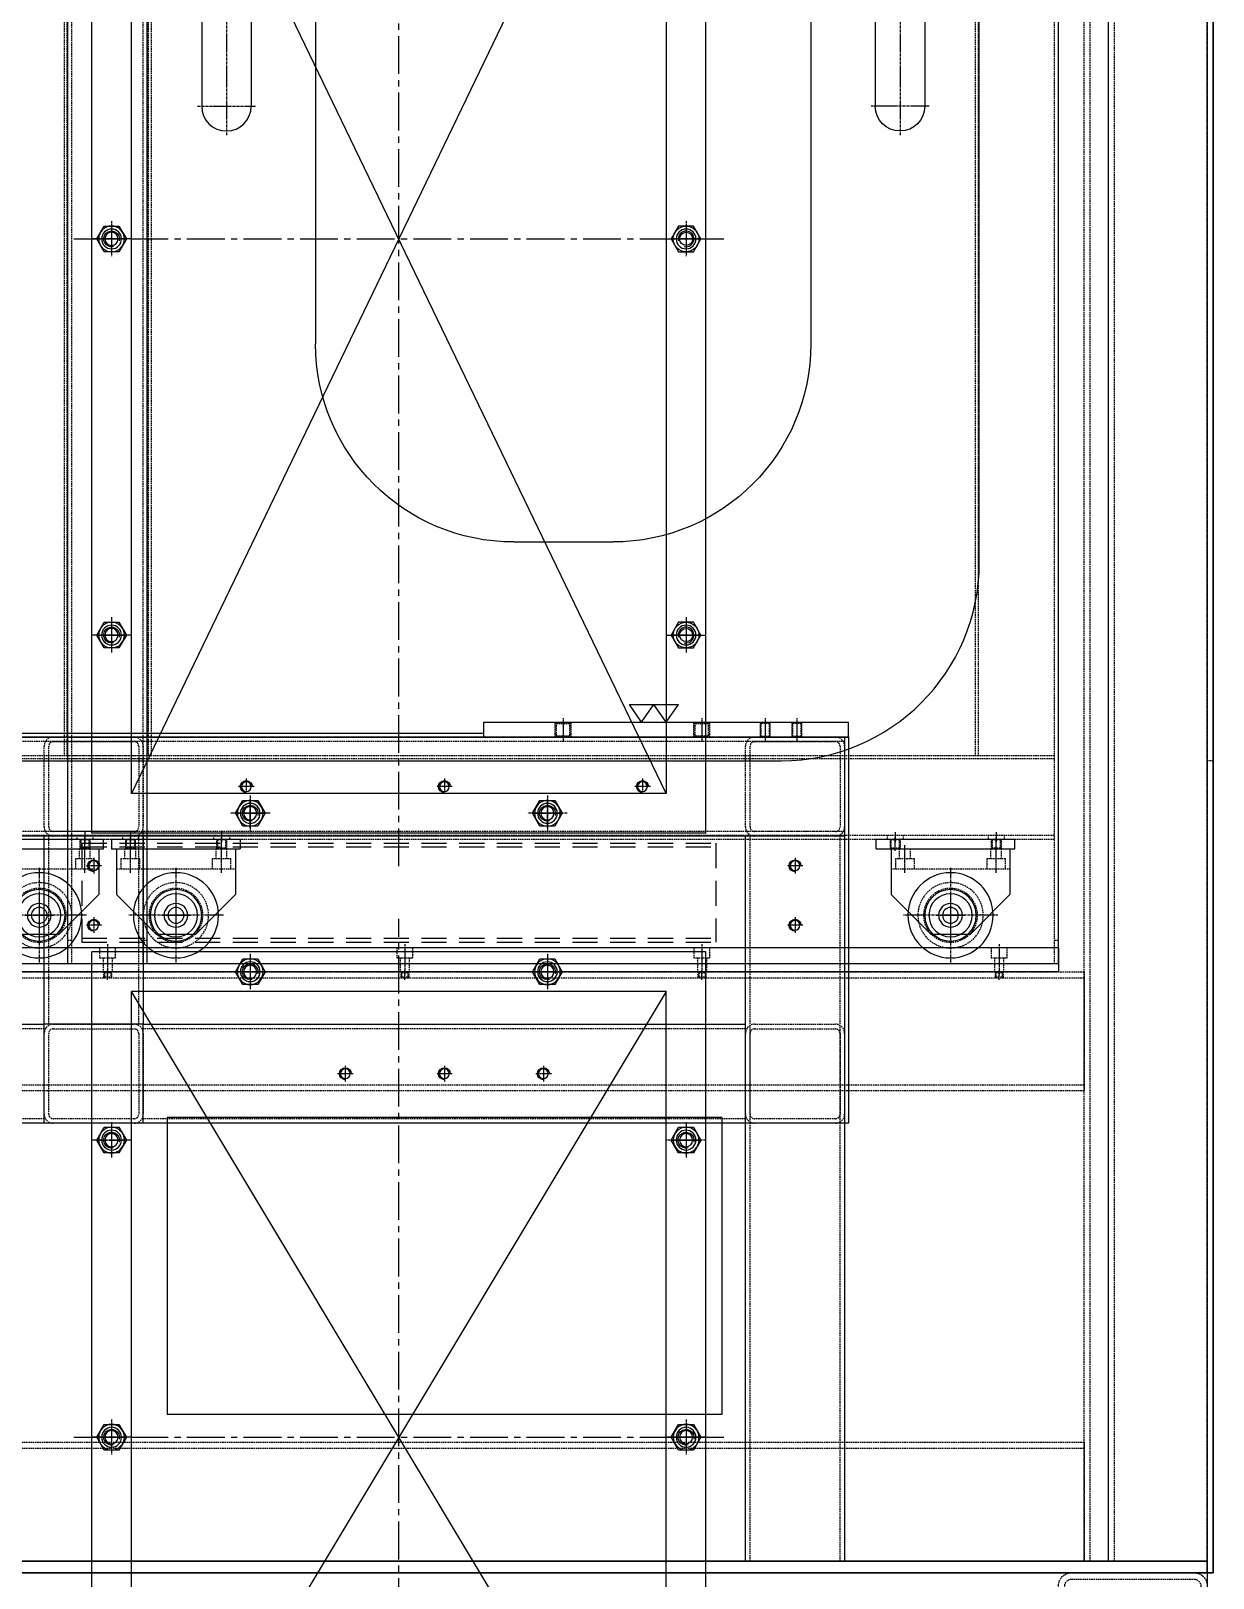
# Model space of a CAD drawing. Header units: millimetres. Extents: x -18234 to 26733, y 279 to 18488.
# Drawn here: x 21890 to 22486, y 5367 to 6148 of the extents above; entities that cross this region are included whole.
import ezdxf

# ---------------------------------------------------------------- set-up
doc = ezdxf.new("R2010")
doc.units = ezdxf.units.MM
for name, pattern in [('CENTER', [2, 1.25, -0.25, 0.25, -0.25]), ('CENTER2', [28.575, 19.05, -3.175, 3.175, -3.175]), ('HIDDEN', [0.375, 0.25, -0.125]), ('HIDDENX2', [19.05, 12.7, -6.35])]:
    doc.linetypes.add(name, pattern=pattern)
for name, color, linetype in [('CENTER', 1, 'CENTER'), ('CL', 1, 'CENTER'), ('HIDDEN', 2, 'HIDDEN'), ('HL', 2, 'HIDDEN'), ('THIN', 3, 'Continuous')]:
    doc.layers.add(name, color=color, linetype=linetype)

# ---------------------------------------------------------------- blocks, each defined once
blk = doc.blocks.new('TTYU')
blk.add_lwpolyline([(-49709.55, 19626.02), (-49702.04, 19626.02), (-49698.29, 19632.52), (-49702.04, 19639.02), (-49709.55, 19639.02), (-49713.3, 19632.52), (-49709.55, 19626.02)])
for radius in [6.5, 3.32]:
    blk.add_circle((-49705.79, 19632.52), radius)
at = {"layer": 'CENTER'}
for p, q in [((-49705.79, 19641.52), (-49705.79, 19623.52)), ((-49715.8, 19632.52), (-49695.79, 19632.52))]:
    blk.add_line(p, q, dxfattribs=at)
at = {"layer": 'THIN'}
blk.add_arc((-49705.79, 19632.52), 4, 255, 195, dxfattribs=at)
blk = doc.blocks.new('A$C558D619E')
at = {"color": 4, "linetype": 'Continuous'}
for p, q in [((-10, -95), (-10, 395)), ((-10, 395), (300, 395)), ((300, -95), (300, 395)), ((-10, -95), (300, -95))]:
    blk.add_line(p, q, dxfattribs=at)
at = {"color": 1, "linetype": 'CENTER'}
for p, q in [((70, 392.27), (70, 377.73)), ((70, 392.27), (70, 377.73)), ((220, 392.27), (220, 377.73)), ((220, 392.27), (220, 377.73)), ((77.27, 385), (62.73, 385)), ((77.27, 385), (62.73, 385)), ((227.27, 385), (212.73, 385)), ((227.27, 385), (212.73, 385)), ((0, 307.27), (0, 292.73)), ((0, 307.27), (0, 292.73)), ((290, 307.27), (290, 292.73)), ((290, 307.27), (290, 292.73)), ((-7.27, 300), (7.27, 300)), ((7.27, 300), (-7.27, 300)), ((297.27, 300), (282.73, 300)), ((297.27, 300), (282.73, 300)), ((0, 157.27), (0, 142.73)), ((290, 157.27), (290, 142.73)), ((290, 157.27), (290, 142.73)), ((-7.27, 150), (7.27, 150)), ((7.27, 150), (-7.27, 150)), ((297.27, 150), (282.73, 150)), ((297.27, 150), (282.73, 150)), ((-7.27, 0), (7.27, 0)), ((7.27, 0), (-7.27, 0)), ((0, 7.27), (0, -7.27)), ((0, 7.27), (0, -7.27)), ((297.27, 0), (282.73, 0)), ((297.27, 0), (282.73, 0)), ((290, 7.27), (290, -7.27)), ((290, 7.27), (290, -7.27)), ((70, -92.27), (70, -77.73)), ((70, -77.73), (70, -92.27)), ((220, -92.27), (220, -77.73)), ((220, -77.73), (220, -92.27)), ((77.27, -85), (62.73, -85)), ((77.27, -85), (62.73, -85)), ((227.27, -85), (212.73, -85)), ((227.27, -85), (212.73, -85))]:
    blk.add_line(p, q, dxfattribs=at)
at = {"color": 4, "linetype": 'Continuous'}
for centre in [(70, 385), (220, 385), (0, 300), (290, 300), (0, 150), (290, 150), (0, 0), (290, 0), (70, -85), (220, -85)]:
    blk.add_circle(centre, 5, dxfattribs=at)
blk = doc.blocks.new('A$C2EA01DED')
at = {"color": 4, "linetype": 'Continuous'}
for p, q in [((-10, -100), (-10, 500)), ((-10, 500), (300, 500)), ((300, -100), (300, 500)), ((-10, -100), (300, -100))]:
    blk.add_line(p, q, dxfattribs=at)
at = {"color": 1, "linetype": 'CENTER'}
for p, q in [((70, 497.27), (70, 482.73)), ((70, 497.27), (70, 482.73)), ((220, 497.27), (220, 482.73)), ((220, 497.27), (220, 482.73)), ((77.27, 490), (62.73, 490)), ((77.27, 490), (62.73, 490)), ((227.27, 490), (212.73, 490)), ((227.27, 490), (212.73, 490)), ((0, 407.27), (0, 392.73)), ((0, 407.27), (0, 392.73)), ((290, 407.27), (290, 392.73)), ((290, 407.27), (290, 392.73)), ((-7.27, 400), (7.27, 400)), ((7.27, 400), (-7.27, 400)), ((297.27, 400), (282.73, 400)), ((297.27, 400), (282.73, 400)), ((0, 207.27), (0, 192.73)), ((290, 207.27), (290, 192.73)), ((290, 207.27), (290, 192.73)), ((-7.27, 200), (7.27, 200)), ((7.27, 200), (-7.27, 200)), ((297.27, 200), (282.73, 200)), ((297.27, 200), (282.73, 200)), ((-7.27, 0), (7.27, 0)), ((7.27, 0), (-7.27, 0)), ((0, 7.27), (0, -7.27)), ((0, 7.27), (0, -7.27)), ((297.27, 0), (282.73, 0)), ((297.27, 0), (282.73, 0)), ((290, 7.27), (290, -7.27)), ((290, 7.27), (290, -7.27)), ((70, -97.27), (70, -82.73)), ((70, -82.73), (70, -97.27)), ((220, -97.27), (220, -82.73)), ((220, -82.73), (220, -97.27)), ((77.27, -90), (62.73, -90)), ((77.27, -90), (62.73, -90)), ((227.27, -90), (212.73, -90)), ((227.27, -90), (212.73, -90))]:
    blk.add_line(p, q, dxfattribs=at)
at = {"color": 4, "linetype": 'Continuous'}
for centre in [(70, 490), (220, 490), (0, 400), (290, 400), (0, 200), (290, 200), (0, 0), (290, 0), (70, -90), (220, -90)]:
    blk.add_circle(centre, 5, dxfattribs=at)
blk = doc.blocks.new('A$C5D08750C')
at = {"color": 1, "linetype": 'CENTER2'}
for p, q in [((893, -981.68), (893, -348.32)), ((1057.07, -665), (728.93, -665)), ((893, -1531.68), (893, -1008.32)), ((1057.07, -1270), (728.93, -1270))]:
    blk.add_line(p, q, dxfattribs=at)
for p, q in [((758, -945), (1028, -385)), ((758, -385), (1028, -945)), ((758, -1495), (1028, -1045)), ((758, -1045), (1028, -1495))]:
    blk.add_line(p, q)
at = {"color": 1, "linetype": 'CENTER'}
for p, q in [((748, -657.73), (748, -672.27)), ((1038, -657.73), (1038, -672.27)), ((755.27, -665), (740.73, -665)), ((1030.73, -665), (1045.27, -665)), ((748, -857.73), (748, -872.27)), ((1038, -857.73), (1038, -872.27)), ((755.27, -865), (740.73, -865)), ((1030.73, -865), (1045.27, -865)), ((818, -962.27), (818, -947.73)), ((968, -962.27), (968, -947.73)), ((810.73, -955), (825.27, -955)), ((960.73, -955), (975.27, -955)), ((818, -1027.73), (818, -1042.27)), ((818, -1027.73), (818, -1042.27)), ((968, -1027.73), (968, -1042.27)), ((968, -1027.73), (968, -1042.27)), ((825.27, -1035), (810.73, -1035)), ((825.27, -1035), (810.73, -1035)), ((975.27, -1035), (960.73, -1035)), ((975.27, -1035), (960.73, -1035)), ((748, -1112.73), (748, -1127.27)), ((748, -1112.73), (748, -1127.27)), ((1038, -1112.73), (1038, -1127.27)), ((1038, -1112.73), (1038, -1127.27)), ((740.73, -1120), (755.27, -1120)), ((755.27, -1120), (740.73, -1120)), ((1045.27, -1120), (1030.73, -1120)), ((1045.27, -1120), (1030.73, -1120)), ((748, -1262.73), (748, -1277.27)), ((748, -1262.73), (748, -1277.27)), ((1038, -1262.73), (1038, -1277.27)), ((1038, -1262.73), (1038, -1277.27)), ((740.73, -1270), (755.27, -1270)), ((755.27, -1270), (740.73, -1270)), ((1045.27, -1270), (1030.73, -1270)), ((1045.27, -1270), (1030.73, -1270))]:
    blk.add_line(p, q, dxfattribs=at)
at = {"color": 3}
for p, q in [((758, -1495), (758, -1045)), ((758, -1495), (758, -1045)), ((758, -1045), (1028, -1045)), ((758, -1045), (1028, -1045)), ((1028, -1495), (1028, -1045)), ((1028, -1495), (1028, -1045))]:
    blk.add_line(p, q, dxfattribs=at)
blk.add_lwpolyline([(758, -945), (1028, -945), (1028, -385), (758, -385)], close=True, dxfattribs=at)
for centre in [(748, -665), (1038, -665), (748, -865), (1038, -865), (818, -955), (968, -955), (818, -1035), (968, -1035), (748, -1120), (1038, -1120), (748, -1270), (1038, -1270)]:
    blk.add_circle(centre, 5, dxfattribs=at)
at = {"layer": 'HIDDEN', "color": 2, "linetype": 'HIDDENX2'}
for p, q in [((1053, -970), (733, -970)), ((733, -970), (733, -1020)), ((1053, -972), (733, -972)), ((1053, -970), (1053, -1020)), ((1053, -1018), (733, -1018)), ((1053, -1020), (733, -1020))]:
    blk.add_line(p, q, dxfattribs=at)
at = {"ltscale": 10}
for name, p in [('A$C2EA01DED', (748, -865)), ('A$C558D619E', (748, -1420))]:
    blk.add_blockref(name, p, dxfattribs=at)
at = {"xscale": -1}
for p in [(-48957.79, -20297.52), (-48957.79, -20497.52)]:
    blk.add_blockref('TTYU', p, dxfattribs=at)
for p in [(50743.79, -20297.52), (50743.79, -20497.52), (50523.79, -20587.52), (50673.79, -20587.52), (50523.79, -20667.52), (50673.79, -20667.52), (50453.79, -20752.52), (50743.79, -20752.52), (50453.79, -20902.52), (50743.79, -20902.52)]:
    blk.add_blockref('TTYU', p)
blk = doc.blocks.new('A$C4CF1542E')
blk.add_blockref('A$C5D08750C', (17.61, 1984))
blk = doc.blocks.new('R6WRWT')
at = {"ltscale": 0.5}
for p, q in [((208028.26, 17762.34), (205958.26, 17762.34)), ((205958.26, 17762.34), (205958.26, 17687.34))]:
    blk.add_line(p, q, dxfattribs=at)
blk = doc.blocks.new('TWRWR')
at = {"ltscale": 0.5}
for p, q in [((203145.39, 19304.54), (203145.39, 19310.54)), ((203760.39, 19310.54), (203145.39, 19310.54)), ((203760.39, 19304.54), (203760.39, 19310.54)), ((203145.39, 19304.54), (203760.39, 19304.54))]:
    blk.add_line(p, q, dxfattribs=at)
blk = doc.blocks.new('875654')
at = {"layer": 'HL', "ltscale": 3}
for p, q in [((237346.1, 2606.34), (237283.9, 2606.34)), ((237346.1, 2603.14), (237283.9, 2603.14)), ((237277.5, 2599.94), (237277.5, 2537.74)), ((237280.7, 2599.94), (237280.7, 2537.74)), ((237349.3, 2537.74), (237349.3, 2599.94)), ((237352.5, 2537.74), (237352.5, 2599.94)), ((237283.9, 2534.54), (237346.1, 2534.54)), ((237283.9, 2531.34), (237346.1, 2531.34))]:
    blk.add_line(p, q, dxfattribs=at)
for centre, radius, start, end in [((237283.9, 2599.94), 6.4, 90, 180), ((237283.9, 2599.94), 3.2, 90, 180), ((237346.1, 2599.94), 6.4, 0, 90), ((237346.1, 2599.94), 3.2, 0, 90), ((237283.9, 2537.74), 6.4, 180, 270), ((237283.9, 2537.74), 3.2, 180, 270), ((237346.1, 2537.74), 6.4, 270, 0), ((237346.1, 2537.74), 3.2, 270, 0)]:
    blk.add_arc(centre, radius, start, end, dxfattribs=at)
blk = doc.blocks.new('58343463')
at = {"ltscale": 0.5}
for p, q in [((192913.82, 17540.21), (192913.82, 17546.21)), ((192913.82, 17546.21), (194983.82, 17546.21)), ((192913.82, 17540.21), (194983.82, 17540.21))]:
    blk.add_line(p, q, dxfattribs=at)
blk = doc.blocks.new('57WERWR')
at = {"ltscale": 0.5}
for p, q in [((217010.53, 14888.67), (215596.53, 14888.67)), ((215596.53, 14888.67), (215596.53, 14838.67)), ((215596.53, 14838.67), (217010.53, 14838.67))]:
    blk.add_line(p, q, dxfattribs=at)
at = {"layer": 'HL', "ltscale": 3}
for p, q in [((215596.53, 14886.37), (217010.53, 14886.37)), ((215596.53, 14840.97), (217010.53, 14840.97))]:
    blk.add_line(p, q, dxfattribs=at)
blk = doc.blocks.new('56WE4TE')
at = {"ltscale": 0.5}
for p, q in [((206953.59, 18318.75), (206587.59, 18318.75)), ((206587.59, 18318.75), (206587.59, 18268.75)), ((206953.59, 18318.75), (206953.59, 18268.75)), ((206587.59, 18268.75), (206953.59, 18268.75))]:
    blk.add_line(p, q, dxfattribs=at)
at = {"layer": 'HL', "ltscale": 3}
for p, q in [((206587.59, 18316.45), (206953.59, 18316.45)), ((206587.59, 18271.05), (206953.59, 18271.05))]:
    blk.add_line(p, q, dxfattribs=at)
blk = doc.blocks.new('56RERWR')
at = {"ltscale": 0.5}
for p, q in [((204847.8, 16147.75), (204392.8, 16147.75)), ((204392.8, 16097.75), (204392.8, 16147.75)), ((204847.8, 16097.75), (204847.8, 16147.75)), ((204392.8, 16097.75), (204847.8, 16097.75))]:
    blk.add_line(p, q, dxfattribs=at)
at = {"layer": 'HL', "ltscale": 3}
for p, q in [((204392.8, 16145.45), (204847.8, 16145.45)), ((204392.8, 16100.05), (204847.8, 16100.05))]:
    blk.add_line(p, q, dxfattribs=at)
blk = doc.blocks.new('574533')
at = {"ltscale": 0.5}
for p, q in [((204342.8, 16147.75), (204038.8, 16147.75)), ((204038.8, 16097.75), (204038.8, 16147.75)), ((204342.8, 16097.75), (204342.8, 16147.75)), ((204038.8, 16097.75), (204342.8, 16097.75))]:
    blk.add_line(p, q, dxfattribs=at)
at = {"layer": 'HL', "ltscale": 3}
for p, q in [((204038.8, 16145.45), (204342.8, 16145.45)), ((204038.8, 16100.05), (204342.8, 16100.05))]:
    blk.add_line(p, q, dxfattribs=at)
blk = doc.blocks.new('56e43')
at = {"layer": 'HL', "ltscale": 3}
for p, q in [((237551.98, 2183.25), (237592.78, 2183.25)), ((237551.98, 2180.95), (237592.78, 2180.95)), ((237547.38, 2137.85), (237547.38, 2178.65)), ((237549.68, 2137.85), (237549.68, 2178.65)), ((237595.08, 2178.65), (237595.08, 2137.85)), ((237597.38, 2178.65), (237597.38, 2137.85)), ((237592.78, 2135.55), (237551.98, 2135.55)), ((237592.78, 2133.25), (237551.98, 2133.25))]:
    blk.add_line(p, q, dxfattribs=at)
for centre, radius, start, end in [((237551.98, 2178.65), 4.6, 90, 180), ((237551.98, 2178.65), 2.3, 90, 180), ((237592.78, 2178.65), 4.6, 0, 90), ((237592.78, 2178.65), 2.3, 0, 90), ((237551.98, 2137.85), 4.6, 180, 270), ((237551.98, 2137.85), 2.3, 180, 270), ((237592.78, 2137.85), 4.6, 270, 0), ((237592.78, 2137.85), 2.3, 270, 0)]:
    blk.add_arc(centre, radius, start, end, dxfattribs=at)
blk = doc.blocks.new('ureyre')
at = {"ltscale": 0.5}
blk.add_circle((240909.09, 36676.37), 2.46, dxfattribs=at)
at = {"color": 1, "ltscale": 0.5}
blk.add_arc((240909.09, 36676.37), 3, 270, 180, dxfattribs=at)
at = {"layer": 'CL', "ltscale": 0.5}
for p, q in [((240905.09, 36676.37), (240913.09, 36676.37)), ((240909.09, 36680.37), (240909.09, 36672.37))]:
    blk.add_line(p, q, dxfattribs=at)
blk = doc.blocks.new('T7IED')
at = {"color": 6, "ltscale": 0.5}
for p, q in [((118282.54, -29360.15), (116864.54, -29360.15)), ((118282.54, -29360.15), (118282.54, -29555.15)), ((118282.54, -29555.15), (116864.54, -29555.15))]:
    blk.add_line(p, q, dxfattribs=at)
at = {"extrusion": (0, 0, -1), "zscale": -1}
for p in [(-358810.63, -66101.52), (-359164.63, -66101.52), (-358810.63, -66131.52), (-359164.63, -66131.52)]:
    blk.add_blockref('ureyre', p, dxfattribs=at)
blk = doc.blocks.new('TUIR')
at = {"layer": 'CL', "ltscale": 0.5}
blk.add_line((206249.02, 19611.52), (206249.02, 19623.02), dxfattribs=at)
at = {"layer": 'HL', "ltscale": 3}
for p, q in [((206245.02, 19621.02), (206245.7, 19620.35)), ((206245.02, 19621.02), (206245.02, 19613.52)), ((206245.7, 19614.2), (206245.02, 19613.52)), ((206252.35, 19620.35), (206245.7, 19620.35)), ((206245.7, 19620.35), (206245.7, 19614.2)), ((206252.35, 19614.2), (206245.7, 19614.2)), ((206253.02, 19621.02), (206252.35, 19620.35)), ((206252.35, 19620.35), (206252.35, 19614.2)), ((206252.35, 19614.2), (206253.02, 19613.52)), ((206253.02, 19621.02), (206253.02, 19613.52))]:
    blk.add_line(p, q, dxfattribs=at)
blk = doc.blocks.new('53REYE')
at = {"layer": 'CL', "ltscale": 0.5}
blk.add_line((206234.52, 19611.92), (206234.52, 19623.42), dxfattribs=at)
at = {"layer": 'HL', "ltscale": 3}
for p, q in [((206232.02, 19621.42), (206232.45, 19620.98)), ((206232.02, 19621.42), (206232.02, 19613.92)), ((206237.02, 19621.42), (206236.58, 19620.98)), ((206237.02, 19621.42), (206237.02, 19613.92)), ((206232.45, 19614.35), (206232.02, 19613.92)), ((206236.58, 19620.98), (206232.45, 19620.98)), ((206232.45, 19620.98), (206232.45, 19614.35)), ((206236.58, 19614.35), (206232.45, 19614.35)), ((206236.58, 19620.98), (206236.58, 19614.35)), ((206236.58, 19614.35), (206237.02, 19613.92))]:
    blk.add_line(p, q, dxfattribs=at)
blk = doc.blocks.new('HIEWJLW')
at = {"color": 6, "ltscale": 0.5}
for p, q in [((118098.54, -28491.56), (118098.54, -28499.06)), ((118098.54, -28491.56), (118282.54, -28491.56)), ((118282.54, -28491.56), (118282.54, -28499.06)), ((118098.54, -28499.06), (118282.54, -28499.06))]:
    blk.add_line(p, q, dxfattribs=at)
at = {"extrusion": (0, 0, -1), "zscale": -1}
for name, p in [('TUIR', (-324387.56, -48112.58)), ('TUIR', (-324457.56, -48112.58)), ('53REYE', (-324475.05, -48112.98)), ('53REYE', (-324491.05, -48112.98))]:
    blk.add_blockref(name, p, dxfattribs=at)
blk = doc.blocks.new('4356EE')
at = {"color": 6, "ltscale": 0.5}
for p, q in [((117643.54, -28726.28), (117643.54, -28724.28)), ((117643.54, -28724.28), (118098.54, -28724.28)), ((117643.54, -28726.28), (118098.54, -28726.28)), ((118098.54, -28726.28), (118098.54, -28724.28))]:
    blk.add_line(p, q, dxfattribs=at)
blk = doc.blocks.new('UYWEE')
at = {"layer": 'HL', "ltscale": 3}
for p, q in [((118659.67, -29360.15), (118659.67, -29555.15)), ((118659.67, -29360.15), (118661.67, -29360.15)), ((118661.67, -29360.15), (118661.67, -29555.15)), ((118661.67, -29555.15), (118659.67, -29555.15))]:
    blk.add_line(p, q, dxfattribs=at)
blk = doc.blocks.new('6RWTWE')
at = {"ltscale": 0.5}
for p, q in [((116715.79, -27818.13), (116715.79, -27723.13)), ((116765.79, -27723.13), (116715.79, -27723.13)), ((116765.79, -27723.13), (116765.79, -27818.13)), ((116765.79, -27818.13), (116715.79, -27818.13))]:
    blk.add_line(p, q, dxfattribs=at)
at = {"layer": 'HL', "ltscale": 3}
for p, q in [((116718.09, -27818.13), (116718.09, -27723.13)), ((116763.49, -27818.13), (116763.49, -27723.13))]:
    blk.add_line(p, q, dxfattribs=at)
blk = doc.blocks.new('TUERTTRE')
at = {"color": 6, "ltscale": 0.5}
for p, q in [((299256.67, 16562.02), (299269.09, 16562.02)), ((299262.88, 16553.1), (299256.67, 16562.02)), ((299262.88, 16553.1), (299269.09, 16562.02)), ((299269.09, 16562.02), (299281.51, 16562.02)), ((299275.3, 16553.1), (299269.09, 16562.02)), ((299275.3, 16553.1), (299281.51, 16562.02))]:
    blk.add_line(p, q, dxfattribs=at)
blk = doc.blocks.new('54y3')
at = {"color": 6, "ltscale": 0.5}
for p, q in [((118282.54, -29852.36), (117838.54, -29852.36)), ((118282.54, -30047.36), (118282.54, -29852.36)), ((118282.54, -30047.36), (116864.54, -30047.36))]:
    blk.add_line(p, q, dxfattribs=at)
at = {"rotation": 180}
for p in [(358937.63, 6799.02), (358987.63, 6799.02), (359037.63, 6799.02), (358887.63, 6654.02), (358987.63, 6654.02), (359087.63, 6654.02)]:
    blk.add_blockref('ureyre', p, dxfattribs=at)
blk = doc.blocks.new('tyiwtet')
at = {"color": 6}
for name, p in [('TUERTTRE', (-181084.76, -44218.73)), ('T7IED', (0, 1687.01)), ('4356EE', (0, 1053.14)), ('UYWEE', (-379.14, 1687.01)), ('6RWTWE', (1160.74, 0))]:
    blk.add_blockref(name, p, dxfattribs=at)
at = {"color": 6, "xscale": -1, "rotation": 180}
for name, p in [('HIEWJLW', (0, -56164.69)), ('54y3', (0, -57720.49))]:
    blk.add_blockref(name, p, dxfattribs=at)
at = {"extrusion": (0, 0, -1), "zscale": -1}
for name, p in [('57WERWR', (-333877.07, -42561.8)), ('56RERWR', (-322269.33, -43965.88)), ('574533', (-322269.33, -43965.88))]:
    blk.add_blockref(name, p, dxfattribs=at)
at = {"color": 0}
for p in [(-119670.84, -29856.38), (-119316.84, -29856.38), (-119670.84, -30001.38), (-119316.84, -30001.38)]:
    blk.add_blockref('56e43', p, dxfattribs=at)
at = {"extrusion": (0, 0, -1), "zscale": -1, "rotation": 90}
blk.add_blockref('56WE4TE', (-99961.79, -234676.72), dxfattribs=at)
blk = doc.blocks.new('hioewe')
at = {"color": 6}
blk.add_blockref('tyiwtet', (-525.69, 2485.83), dxfattribs=at)
at = {"extrusion": (0, 0, -1), "zscale": -1}
for name, p in [('58343463', (-310851.67, -43149.51)), ('TWRWR', (-321083.25, -44913.85)), ('R6WRWT', (-323896.11, -43371.65))]:
    blk.add_blockref(name, p, dxfattribs=at)
at = {"color": 0, "extrusion": (0, 0, -1), "zscale": -1}
blk.add_blockref('875654', (-355215.35, -28215.65), dxfattribs=at)
blk = doc.blocks.new('trtyrr')
at = {"layer": 'CL'}
blk.add_line((-17983.17, 8758.15), (-17990.17, 8758.15), dxfattribs=at)
at = {"layer": 'HL', "ltscale": 3}
for p, q in [((-17989.17, 8760.65), (-17988.73, 8760.22)), ((-17989.17, 8760.65), (-17984.17, 8760.65)), ((-17988.73, 8760.22), (-17988.73, 8756.09)), ((-17988.73, 8760.22), (-17984.6, 8760.22)), ((-17984.6, 8760.22), (-17984.17, 8760.65)), ((-17984.6, 8760.22), (-17984.6, 8756.09)), ((-17989.17, 8755.65), (-17988.73, 8756.09)), ((-17989.17, 8755.65), (-17984.17, 8755.65)), ((-17988.73, 8756.09), (-17984.6, 8756.09)), ((-17984.6, 8756.09), (-17984.17, 8755.65))]:
    blk.add_line(p, q, dxfattribs=at)
blk = doc.blocks.new('DTHRTRT')
for p, q in [((-37117.55, -5977.42), (-37187.55, -5977.42)), ((-37187.55, -5982.42), (-37187.55, -5977.42)), ((-37117.55, -5982.42), (-37187.55, -5982.42)), ((-37117.55, -5982.42), (-37117.55, -5977.42))]:
    blk.add_line(p, q)
at = {"extrusion": (0, 0, -1), "zscale": -1, "rotation": 270}
for p in [(28419.9, -23966.59), (28368.9, -23966.59)]:
    blk.add_blockref('trtyrr', p, dxfattribs=at)
blk = doc.blocks.new('tuewr')
for p, q in [((201638.06, 16205.43), (201573.06, 16205.43)), ((201638.06, 16200.43), (201573.06, 16200.43))]:
    blk.add_line(p, q)
at = {"ltscale": 0.5}
for p, q in [((201573.06, 16205.43), (201573.06, 16200.43)), ((201638.06, 16205.43), (201638.06, 16200.43))]:
    blk.add_line(p, q, dxfattribs=at)
at = {"extrusion": (0, 0, -1), "zscale": -1, "rotation": 270}
for p in [(-210340.71, -1783.74), (-210386.71, -1783.74)]:
    blk.add_blockref('trtyrr', p, dxfattribs=at)
blk = doc.blocks.new('IERWT')
at = {"layer": 'CL', "ltscale": 0.5}
blk.add_line((201717.61, 16347.01), (201717.61, 16361.01), dxfattribs=at)
at = {"layer": 'HL', "ltscale": 3}
for p, q in [((201714.86, 16354.01), (201714.86, 16359.01)), ((201720.36, 16354.01), (201720.36, 16359.01)), ((201712.86, 16349.01), (201712.86, 16354.01)), ((201712.86, 16354.01), (201722.36, 16354.01)), ((201722.36, 16354.01), (201722.36, 16349.01))]:
    blk.add_line(p, q, dxfattribs=at)
blk = doc.blocks.new('5UWERW')
at = {"ltscale": 0.5}
for p, q in [((201635.56, 16326.22), (201575.56, 16326.22)), ((201575.56, 16326.22), (201575.56, 16303.22)), ((201635.56, 16326.22), (201635.56, 16303.22)), ((201575.56, 16303.22), (201595.56, 16283.22)), ((201615.56, 16283.22), (201635.56, 16303.22)), ((201615.56, 16283.22), (201595.56, 16283.22))]:
    blk.add_line(p, q, dxfattribs=at)
for radius in [6, 4]:
    blk.add_circle((201605.56, 16292.72), radius, dxfattribs=at)
at = {"layer": 'CL', "ltscale": 0.5}
for p, q in [((201605.56, 16299.93), (201605.56, 16285.5)), ((201612.77, 16292.72), (201598.35, 16292.72))]:
    blk.add_line(p, q, dxfattribs=at)
at = {"layer": 'HL', "ltscale": 3}
blk.add_line((201635.56, 16316.22), (201575.56, 16316.22), dxfattribs=at)
for p in [(-135.05, -32.79), (-89.05, -32.79)]:
    blk.add_blockref('IERWT', p)
blk = doc.blocks.new('YUWERW')
for radius in [21.5, 13, 10.9]:
    blk.add_circle((201493.08, 16354.01), radius)
at = {"layer": 'CL'}
for p, q in [((201493.08, 16377.94), (201493.08, 16330.08)), ((201469.15, 16354.01), (201517.01, 16354.01))]:
    blk.add_line(p, q, dxfattribs=at)
at = {"layer": 'HL', "ltscale": 3}
for radius in [16.5, 13.6]:
    blk.add_circle((201493.08, 16354.01), radius, dxfattribs=at)
blk = doc.blocks.new('56YWEW')
blk.add_blockref('5UWERW', (-68.47, 300.44))
at = {"color": 1}
blk.add_blockref('YUWERW', (44.01, 239.15), dxfattribs=at)
blk = doc.blocks.new('tyrtyu')
at = {"layer": 'CL'}
blk.add_line((-18266.34, 7235.12), (-18266.34, 7230.12), dxfattribs=at)
at = {"layer": 'HL', "ltscale": 3}
for p, q in [((-18270.34, 7233.62), (-18270.34, 7231.62)), ((-18262.34, 7233.62), (-18262.34, 7231.62))]:
    blk.add_line(p, q, dxfattribs=at)
blk = doc.blocks.new('rtyrtutu')
for p, q in [((-18791.03, 10046.3), (-18791.03, 9986.3)), ((-18766.03, 10046.3), (-18766.03, 9986.3))]:
    blk.add_line(p, q)
for centre, start, end in [((-18778.53, 10046.3), 0, 180), ((-18778.53, 9986.3), 180, 0)]:
    blk.add_arc(centre, 12.5, start, end)
at = {"layer": 'CL'}
for p, q in [((-18778.53, 10060.93), (-18778.53, 9971.67)), ((-18793.15, 10046.3), (-18763.9, 10046.3)), ((-18793.15, 9986.3), (-18763.9, 9986.3))]:
    blk.add_line(p, q, dxfattribs=at)
blk = doc.blocks.new('tui4wt')
at = {"ltscale": 0.5}
for p, q in [((202056.43, 13759.03), (202056.43, 14752.03)), ((202556.43, 13759.03), (202556.43, 14752.03)), ((202056.43, 13759.03), (202556.43, 13759.03))]:
    blk.add_line(p, q, dxfattribs=at)
for p, q in [((202181.43, 14522.03), (202181.43, 14072.03)), ((202431.43, 14522.03), (202431.43, 14072.03)), ((202331.43, 13972.03), (202281.43, 13972.03))]:
    blk.add_line(p, q)
for centre, start, end in [((202281.43, 14072.03), 180, 270), ((202331.43, 14072.03), 270, 0)]:
    blk.add_arc(centre, 100, start, end)
at = {"layer": 'HL', "ltscale": 3}
for p, q in [((202058.43, 13759.03), (202058.43, 14750.03)), ((202096.93, 14750.03), (202096.93, 13864.03)), ((202098.43, 14750.03), (202098.43, 13864.03)), ((202514.43, 14750.03), (202514.43, 13864.03)), ((202515.93, 14750.03), (202515.93, 13864.03)), ((202554.43, 13759.03), (202554.43, 14750.03)), ((202058.43, 13864.03), (202554.43, 13864.03)), ((202058.43, 13862.53), (202554.43, 13862.53)), ((202554.43, 13824.03), (202058.43, 13824.03)), ((202554.43, 13822.03), (202058.43, 13822.03)), ((202058.43, 13771.03), (202056.43, 13771.03)), ((202556.43, 13771.03), (202554.43, 13771.03))]:
    blk.add_line(p, q, dxfattribs=at)
for name, p in [('rtyrtutu', (220914.96, 4205.72)), ('tyrtyu', (220354.27, 6590.4)), ('tyrtyu', (220405.27, 6590.4)), ('tyrtyu', (220745.27, 6590.4)), ('tyrtyu', (220791.27, 6590.4))]:
    blk.add_blockref(name, p)
at = {"xscale": -1}
blk.add_blockref('rtyrtutu', (183697.91, 4205.72), dxfattribs=at)
blk = doc.blocks.new('65wrwt')
for name, p in [('tui4wt', (0, 1491.68)), ('DTHRTRT', (239265.99, 21291.12)), ('56YWEW', (573.84, -1317.95)), ('tuewr', (896.38, -891.73)), ('56YWEW', (964.84, -1317.95))]:
    blk.add_blockref(name, p)
blk = doc.blocks.new('67rtruru')
for p in [(-37211.82, 14624.98), (-36751.82, 14624.98)]:
    blk.add_blockref('65wrwt', p)
blk = doc.blocks.new('ytrtytu')
at = {"layer": 'CL'}
blk.add_line((-17793.76, 7005.92), (-17793.76, 6989.92), dxfattribs=at)
at = {"layer": 'HL', "ltscale": 3}
for p, q in [((-17797.76, 6998.92), (-17797.76, 7003.92)), ((-17789.76, 6998.92), (-17797.76, 6998.92)), ((-17796.01, 6998.92), (-17796.01, 6991.92)), ((-17791.51, 6998.92), (-17791.51, 6991.92)), ((-17789.76, 7003.92), (-17789.76, 6998.92))]:
    blk.add_line(p, q, dxfattribs=at)
blk = doc.blocks.new('54etee5')
at = {"ltscale": 0.5}
for p, q in [((158864.39, 29380.51), (158864.39, 29368.51)), ((158864.39, 29380.51), (159824.39, 29380.51)), ((159824.39, 29380.51), (159824.39, 29368.51)), ((158864.39, 29368.51), (159824.39, 29368.51))]:
    blk.add_line(p, q, dxfattribs=at)
for p in [(176688.15, 22376.58), (176838.15, 22376.58), (176988.15, 22376.58), (177138.15, 22376.58), (177288.15, 22376.58), (177438.15, 22376.58), (177588.15, 22376.58)]:
    blk.add_blockref('ytrtytu', p)
blk = doc.blocks.new('67323')
at = {"ltscale": 0.5}
for p, q in [((156702.1, 35870.48), (156702.1, 34470.48)), ((156755.1, 35805.48), (156755.1, 34476.48)), ((156702.1, 34470.48), (156705.1, 34470.48)), ((156705.1, 34476.48), (156755.1, 34476.48)), ((156705.1, 34476.48), (156705.1, 34470.48))]:
    blk.add_line(p, q, dxfattribs=at)
at = {"layer": 'HL', "ltscale": 3}
for p, q in [((156705.1, 35867.48), (156705.1, 34476.48)), ((156702.1, 34880.48), (156705.1, 34880.48)), ((156702.1, 34470.48), (156705.1, 34470.48))]:
    blk.add_line(p, q, dxfattribs=at)
blk = doc.blocks.new('563rq')
at = {"layer": 'HL', "ltscale": 3}
for p, q in [((155447.64, 35805.48), (155447.64, 34476.48)), ((155494.64, 35805.48), (155494.64, 34476.48)), ((155497.64, 35805.48), (155497.64, 34476.48)), ((155497.64, 34476.48), (155447.64, 34476.48))]:
    blk.add_line(p, q, dxfattribs=at)
blk = doc.blocks.new('rtywetwt')
for name, p in [('67323', (-735.96, 0)), ('563rq', (521.5, 0))]:
    blk.add_blockref(name, p)
blk = doc.blocks.new('563225w')
at = {"layer": 'HL', "ltscale": 3}
for p, q in [((157191.46, 31973.68), (157191.46, 33302.68)), ((157250.46, 31973.68), (157250.46, 33302.68)), ((157253.46, 31973.68), (157253.46, 33302.68)), ((157253.46, 31973.68), (157191.46, 31973.68))]:
    blk.add_line(p, q, dxfattribs=at)
blk = doc.blocks.new('yje')
at = {"layer": 'CL', "ltscale": 0.5}
blk.add_line((157541.11, 30589.18), (157536.11, 30589.18), dxfattribs=at)
at = {"layer": 'HL', "ltscale": 3}
for p, q in [((157537.11, 30591.18), (157537.49, 30590.8)), ((157537.11, 30591.18), (157540.11, 30591.18)), ((157537.49, 30590.8), (157537.49, 30587.56)), ((157537.49, 30590.8), (157539.73, 30590.8)), ((157539.73, 30590.8), (157540.11, 30591.18)), ((157539.73, 30590.8), (157539.73, 30587.56)), ((157537.11, 30587.18), (157537.49, 30587.56)), ((157537.11, 30587.18), (157540.11, 30587.18)), ((157537.49, 30587.56), (157539.73, 30587.56)), ((157539.73, 30587.56), (157540.11, 30587.18))]:
    blk.add_line(p, q, dxfattribs=at)
blk = doc.blocks.new('5uertt')
at = {"layer": 'HL', "ltscale": 3}
for p, q in [((159196.46, 28655.1), (157250.46, 28655.1)), ((157250.46, 28655.1), (157250.46, 28595.1)), ((159196.46, 28652.1), (157250.46, 28652.1)), ((159196.46, 28598.1), (157250.46, 28598.1)), ((159196.46, 28595.1), (157250.46, 28595.1))]:
    blk.add_line(p, q, dxfattribs=at)
at = {"rotation": 270}
for p in [(126704.28, 186192.21), (126854.28, 186192.21), (127004.28, 186192.21), (127154.28, 186192.21)]:
    blk.add_blockref('yje', p, dxfattribs=at)
blk = doc.blocks.new('r6yqq')
at = {"layer": 'HL', "ltscale": 3}
for p, q in [((159196.46, 28146.1), (157250.46, 28146.1)), ((157250.46, 28146.1), (157250.46, 28086.1)), ((159196.46, 28143.1), (157250.46, 28143.1)), ((159196.46, 28086.1), (157250.46, 28086.1))]:
    blk.add_line(p, q, dxfattribs=at)
blk = doc.blocks.new('78wtw')
at = {"ltscale": 0.5}
for p, q in [((96232.92, -32640.45), (96232.92, -31240.45)), ((96114.92, -32130.45), (96114.92, -31480.45)), ((94374.92, -32230.45), (96014.92, -32230.45)), ((95984.92, -32410.45), (95704.92, -32410.45)), ((95704.92, -32410.45), (95704.92, -32560.45)), ((95984.92, -32410.45), (95984.92, -32560.45)), ((95984.92, -32560.45), (95704.92, -32560.45)), ((94156.92, -32640.45), (96232.92, -32640.45))]:
    blk.add_line(p, q, dxfattribs=at)
blk.add_arc((96014.92, -32130.45), 100, 270, 0, dxfattribs=at)
at = {"layer": 'HL', "ltscale": 3}
blk.add_line((96229.92, -32640.45), (96229.92, -31243.45), dxfattribs=at)
blk = doc.blocks.new('75ete')
at = {"color": 6}
blk.add_blockref('78wtw', (0, 2399.5), dxfattribs=at)
at = {"extrusion": (0, 0, -1), "zscale": -1}
for name, p in [('563225w', (-253421.38, -62208.63)), ('5uertt', (-253418.38, -58592.56)), ('r6yqq', (-253418.38, -58321.06))]:
    blk.add_blockref(name, p, dxfattribs=at)
blk = doc.blocks.new('e5ywwt')
at = {"color": 6}
blk.add_blockref('75ete', (0, 2502.8), dxfattribs=at)
at = {"extrusion": (0, 0, -1), "zscale": -1}
for name, p in [('rtywetwt', (-252199.06, -62208.63)), ('67rtruru', (-260999.53, -57306.34)), ('54etee5', (-255019.3, -56803.16))]:
    blk.add_blockref(name, p, dxfattribs=at)
blk = doc.blocks.new('sdafasfdasdfasffasdfas')
at = {"color": 6}
for name, p in [('e5ywwt', (-73746.608, 33107.785)), ('hioewe', (-95454.544, 30978.938))]:
    blk.add_blockref(name, p, dxfattribs=at)

msp = doc.modelspace()

# ---------------------------------------------------------------- block references
at = {"xscale": -1}
msp.add_blockref('A$C4CF1542E', (22985.915, 4724.135), dxfattribs=at)

# ---------------------------------------------------------------- next in the draw order: block references
msp.add_blockref('sdafasfdasdfasffasdfas', (0, 0))

doc.saveas('drawing.dxf')
